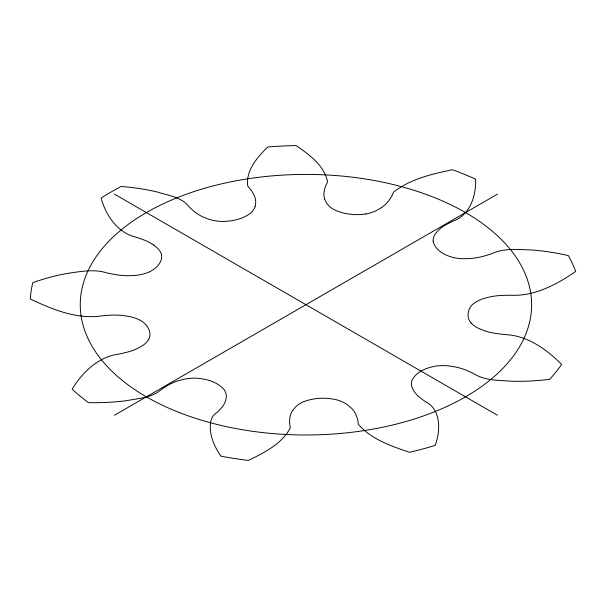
<?xml version="1.0" encoding="UTF-8"?>
<svg xmlns="http://www.w3.org/2000/svg" width="606" height="606" viewBox="0 0 606 606"><rect width="100%" height="100%" fill="white"/><g stroke="black" fill="none" stroke-linecap="round" stroke-linejoin="round"><path stroke-width="0.91" d="M255.111 206.563L255.74 202.434A49.086 28.338 0 0 0 254.24 195.586L252.104 191.625A89.976 51.949 0 0 0 250.793 189.693L247.71 185.936C245.68 170.354 257.414 157.121 267.791 146.985A275.828 159.249 0 0 1 296.092 145.561C309.128 154.598 324.354 165.34 327.581 181.898L325.68 185.906A89.976 51.949 0 0 0 324.967 187.943L324.043 192.057A49.086 28.338 0 0 0 324.627 198.95M148.788 339.269C152.553 332.027 146.5 323.301 139.91 320.135A31.739 18.324 0 0 0 129.714 316.574L122.783 315.491A49.086 28.338 0 0 0 110.845 315.158L103.717 315.681A89.976 51.949 0 0 0 100.187 316.09C76.023 319.165 51.798 309.234 30.3 299.008A275.828 159.249 0 0 1 32.777 282.676C43.965 278.669 55.479 275.541 67.175 273.442C80.189 271.602 93.907 268.806 106.739 272.859A89.976 51.949 0 0 0 110.087 273.617L116.95 274.851A49.086 28.338 0 0 0 128.813 275.722L135.964 275.351A31.739 18.324 0 0 0 147.084 272.867C154.28 270.2 162.772 263.413 161.575 254.906M292.546 410.724L295.584 406.967A31.739 18.324 0 0 1 303.432 401.786C314.173 397.627 326.498 397.188 337.625 400.066A31.739 18.324 0 0 1 346.905 404.376L351.041 407.77A49.086 28.338 0 0 1 355.669 414.133L357.245 418.178A89.976 51.949 0 0 1 357.79 420.231L358.373 424.367C371.402 439.38 391.196 446.084 409.489 452.303A275.828 159.249 0 0 0 435.237 445.372C440.494 431.192 441.289 409.815 425.92 401.892A89.976 51.949 0 0 1 423.533 400.331L419.178 397.036A49.086 28.338 0 0 1 413.709 390.893L411.86 386.886A31.739 18.324 0 0 1 412.103 380.007C416.648 371.357 427.238 367.478 436.381 366.001A31.739 18.324 0 0 1 448.296 365.857L455.235 366.925A49.086 28.338 0 0 1 465.862 370.077L471.582 372.592A89.976 51.949 0 0 1 474.278 373.963C485.376 380.81 499.192 380.257 511.805 381.227C524.425 381.575 537.067 380.856 549.597 379.348A275.828 159.249 0 0 0 561.603 364.486C546.817 349.45 527.682 335.785 506.048 334.633A89.976 51.949 0 0 1 502.495 334.323L495.481 333.414A49.086 28.338 0 0 1 484.459 330.74L478.581 328.354A31.739 18.324 0 0 1 471.104 322.99M381.348 207.729L376.273 210.653A31.739 18.324 0 0 1 365.827 213.979M114.458 415.262L497.443 194.147M365.819 213.971C354.722 215.577 342.595 214.319 332.679 208.843A31.739 18.324 0 0 1 326.513 202.957L324.634 198.95M114.458 194.147L497.443 415.262M153.621 244.991L157.742 248.392A31.739 18.324 0 0 1 161.59 254.906M471.12 322.99C465.688 317.438 467.923 307.325 474.112 303.258A31.739 18.324 0 0 1 483.08 298.728L489.58 296.963A49.086 28.338 0 0 1 501.238 295.44L508.419 295.243A89.976 51.949 0 0 1 512.009 295.289C535.204 296.084 557.043 284.29 575.7 271.465A275.828 159.249 0 0 0 568.352 255.618C556.293 252.838 544.037 250.884 531.697 249.983C518.675 249.574 504.76 247.915 492.557 253.369A89.976 51.949 0 0 1 489.481 254.452L483.103 256.361A49.086 28.338 0 0 1 471.68 258.406L464.529 258.754A31.739 18.324 0 0 1 452.833 257.421C444.713 255.247 434.896 250.149 433.154 241.188M292.531 410.716A49.086 28.338 0 0 0 289.903 417.451L289.562 421.594A89.976 51.949 0 0 0 289.645 423.67L290.319 427.806C281.881 444.077 264.133 452.659 248.377 460.439A275.828 159.249 0 0 1 220.94 456.197C216.501 449.781 212.857 442.691 211.168 435.032C209.631 427.291 209.168 416.913 217.039 412.436A89.976 51.949 0 0 0 218.91 410.663L222.213 406.982A49.086 28.338 0 0 0 225.758 400.392L226.364 396.256A31.739 18.324 0 0 0 224.053 389.507C217.206 381.674 205.995 378.742 195.935 378.144A31.739 18.324 0 0 0 184.163 379.204L177.649 380.947A49.086 28.338 0 0 0 168.127 385.121L163.249 388.166A89.976 51.949 0 0 0 161.007 389.787C151.545 397.93 138.047 398.453 126.237 400.702C113.716 402.331 101.073 402.861 88.453 402.642A275.828 159.249 0 0 1 72.159 389.203C82.166 372.614 98.074 357.048 117.89 354.237A89.976 51.949 0 0 0 121.298 353.571L127.934 351.98A49.086 28.338 0 0 0 137.986 348.238L143.054 345.299A31.739 18.324 0 0 0 148.803 339.269M433.138 241.188A31.739 18.324 0 0 1 434.987 234.386L438.002 230.628A49.086 28.338 0 0 1 445.236 225.129L450.516 222.319A89.976 51.949 0 0 1 453.326 221.023C469.9 215.259 476.445 195.359 475.581 179.134A275.828 159.249 0 0 0 452.311 169.725C431.873 174.073 410.345 178.975 393.567 192.11L391.749 196.124A89.976 51.949 0 0 1 390.597 198.094L387.832 201.927A49.086 28.338 0 0 1 381.363 207.729M255.096 206.563A31.739 18.324 0 0 1 250.808 212.979C242.158 219.698 230.431 221.796 219.698 221.349A31.739 18.324 0 0 1 208.419 219.13L202.525 216.759A49.086 28.338 0 0 1 194.405 211.691L190.526 208.206A89.976 51.949 0 0 1 188.799 206.381C181.535 197.132 168.506 195.533 157.84 192.147C145.819 189.239 133.532 187.481 121.215 186.451A275.828 159.249 0 0 0 101.126 198.048C105.686 215.16 117.617 232.818 135.646 237.067A89.976 51.949 0 0 1 138.804 238.06L144.857 240.302A49.086 28.338 0 0 1 153.636 244.991M179.459 412.603A225.674 130.29 0 0 0 531.053 313.999A225.674 130.29 0 0 0 207.343 187.504A225.674 130.29 0 0 0 179.459 412.603"/></g></svg>
